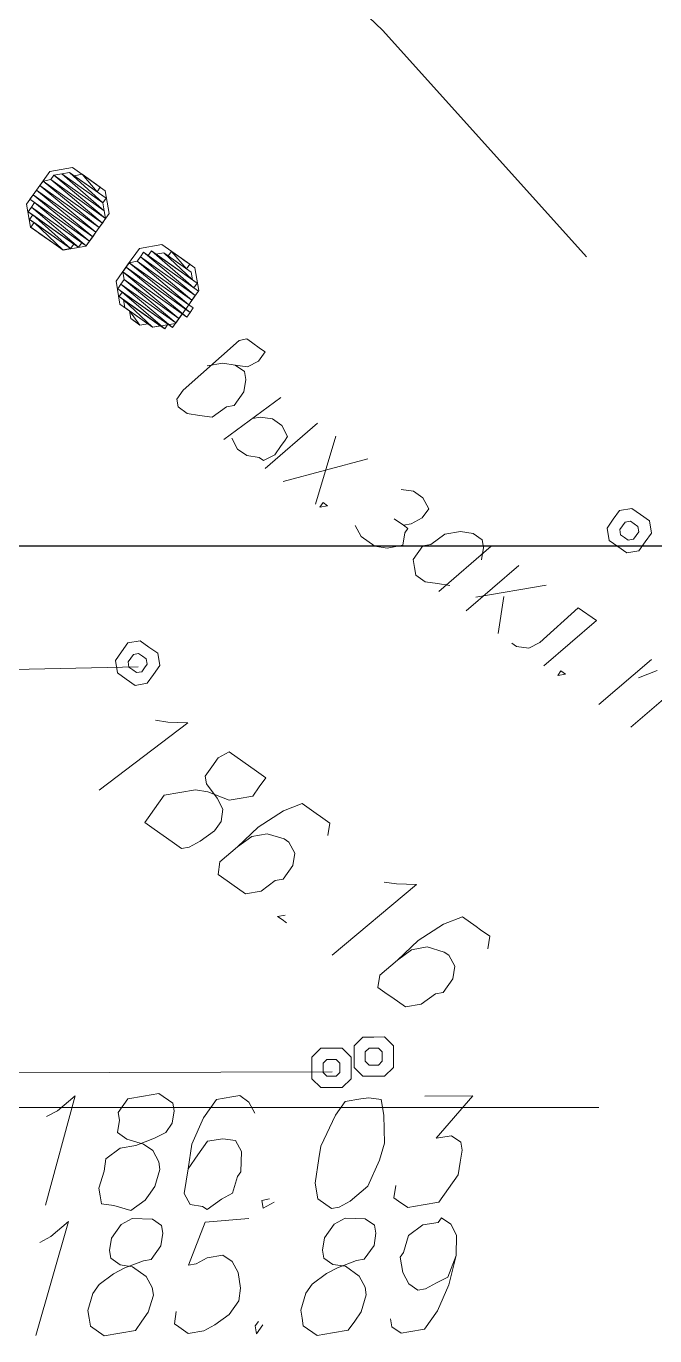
# Model space of a CAD drawing. Header units: millimetres. Extents: x -45570 to 57695, y -24100 to 57483.
# Drawn here: x 26894 to 31951, y -12044 to -1506 of the extents above; entities that cross this region are included whole.
import ezdxf

# ---------------------------------------------------------------- set-up
doc = ezdxf.new("R2010")
doc.units = ezdxf.units.MM
for name, color, linetype, lineweight in [('A-FLOR', 8, 'Continuous', 9), ('НВК_ГП', 8, 'Continuous', 18), ('НВК_граница', 6, 'Continuous', 35), ('НВК_топо', 9, 'Continuous', 9)]:
    doc.layers.add(name, color=color, linetype=linetype, lineweight=lineweight)

# ---------------------------------------------------------------- blocks, each defined once
blk = doc.blocks.new('ТОПО')
at = {"layer": 'НВК_граница'}
blk.add_line((54820, -5688), (23846, -5689), dxfattribs=at)
blk.add_line((54820, -5688), (23846, -5689), dxfattribs=at)
at = {"layer": 'НВК_топо'}
for p, q in [((29763, -1540), (29532, -1321)), ((31401, -3361), (29763, -1540)), ((27091, -2741), (27117, -2704)), ((27117, -2704), (27180, -2693)), ((27522, -2991), (27117, -2704)), ((27522, -2991), (27117, -2704)), ((27117, -2704), (27522, -2991)), ((27117, -2704), (27522, -2991)), ((27522, -2991), (27117, -2704)), ((27522, -2991), (27117, -2704)), ((27117, -2704), (27533, -3053)), ((27117, -2704), (27533, -3053)), ((27180, -2693), (27243, -2683)), ((27511, -2928), (27180, -2693)), ((27511, -2928), (27180, -2693)), ((27180, -2693), (27511, -2928)), ((27180, -2693), (27511, -2928)), ((27511, -2928), (27180, -2693)), ((27511, -2928), (27180, -2693)), ((27180, -2693), (27522, -2991)), ((27180, -2693), (27522, -2991)), ((27501, -2865), (27243, -2683)), ((27243, -2683), (27280, -2709)), ((27537, -2891), (27243, -2683)), ((27243, -2683), (27537, -2891)), ((27537, -2891), (27243, -2683)), ((27243, -2683), (27501, -2865)), ((27537, -2891), (27243, -2683)), ((27243, -2683), (27511, -2928)), ((27243, -2683), (27511, -2928)), ((27280, -2709), (27343, -2698)), ((27464, -2839), (27280, -2709)), ((27464, -2839), (27280, -2709)), ((27280, -2709), (27501, -2865)), ((27280, -2709), (27501, -2865)), ((27453, -2776), (27343, -2698)), ((27343, -2698), (27380, -2724)), ((27490, -2802), (27343, -2698)), ((27343, -2698), (27490, -2802)), ((27490, -2802), (27343, -2698)), ((27343, -2698), (27453, -2776)), ((27490, -2802), (27343, -2698)), ((27343, -2698), (27464, -2839)), ((27343, -2698), (27464, -2839)), ((27416, -2750), (27380, -2724)), ((27380, -2724), (27416, -2750)), ((27416, -2750), (27380, -2724)), ((27380, -2724), (27453, -2776)), ((27380, -2724), (27453, -2776)), ((26951, -2862), (26977, -2825)), ((26977, -2825), (27003, -2789)), ((27455, -3164), (26977, -2825)), ((27455, -3164), (26977, -2825)), ((26977, -2825), (27455, -3164)), ((26977, -2825), (27455, -3164)), ((27455, -3164), (26977, -2825)), ((27455, -3164), (26977, -2825)), ((26977, -2825), (27429, -3201)), ((26977, -2825), (27429, -3201)), ((27003, -2789), (27029, -2752)), ((27481, -3127), (27003, -2789)), ((27481, -3127), (27003, -2789)), ((27003, -2789), (27455, -3164)), ((27003, -2789), (27455, -3164)), ((27029, -2752), (27091, -2741)), ((27507, -3090), (27029, -2752)), ((27507, -3090), (27029, -2752)), ((27029, -2752), (27507, -3090)), ((27029, -2752), (27507, -3090)), ((27507, -3090), (27029, -2752)), ((27507, -3090), (27029, -2752)), ((27029, -2752), (27481, -3127)), ((27029, -2752), (27481, -3127)), ((27533, -3053), (27091, -2741)), ((27533, -3053), (27091, -2741)), ((27091, -2741), (27533, -3053)), ((27091, -2741), (27533, -3053)), ((27533, -3053), (27091, -2741)), ((27533, -3053), (27091, -2741)), ((27091, -2741), (27507, -3090)), ((27091, -2741), (27507, -3090)), ((27453, -2776), (27416, -2750)), ((27453, -2776), (27490, -2802)), ((27464, -2839), (27490, -2802)), ((27501, -2865), (27464, -2839)), ((27490, -2802), (27490, -2802)), ((26924, -2899), (26951, -2862)), ((27403, -3237), (26924, -2899)), ((27403, -3237), (26924, -2899)), ((26924, -2899), (26961, -2925)), ((26924, -2899), (27403, -3237)), ((27403, -3237), (26924, -2899)), ((26935, -2962), (26961, -2925)), ((27429, -3201), (26951, -2862)), ((27429, -3201), (26951, -2862)), ((26951, -2862), (27403, -3237)), ((26951, -2862), (27403, -3237)), ((26961, -2925), (27403, -3237)), ((27403, -3237), (26961, -2925)), ((26961, -2925), (27377, -3274)), ((26961, -2925), (27377, -3274)), ((27501, -2865), (27537, -2891)), ((27511, -2928), (27537, -2891)), ((27522, -2991), (27511, -2928)), ((27537, -2891), (27537, -2891)), ((26909, -2999), (26935, -2962)), ((27314, -3285), (26909, -2999)), ((27314, -3285), (26909, -2999)), ((26909, -2999), (27277, -3259)), ((26909, -2999), (27277, -3259)), ((26946, -3025), (26909, -2999)), ((26920, -3061), (26946, -3025)), ((27377, -3274), (26935, -2962)), ((27340, -3248), (26935, -2962)), ((26935, -2962), (27340, -3248)), ((27340, -3248), (26935, -2962)), ((26935, -2962), (27377, -3274)), ((27340, -3248), (26935, -2962)), ((26935, -2962), (27314, -3285)), ((26935, -2962), (27314, -3285)), ((27277, -3259), (26946, -3025)), ((27277, -3259), (26946, -3025)), ((26946, -3025), (27251, -3296)), ((26946, -3025), (27251, -3296)), ((27507, -3090), (27533, -3053)), ((27533, -3053), (27522, -2991)), ((27251, -3296), (26920, -3061)), ((27251, -3296), (26920, -3061)), ((26920, -3061), (26957, -3087)), ((26920, -3061), (27251, -3296)), ((27251, -3296), (26920, -3061)), ((26931, -3124), (26957, -3087)), ((27188, -3306), (26931, -3124)), ((27188, -3306), (26931, -3124)), ((26931, -3124), (27151, -3280)), ((26931, -3124), (27151, -3280)), ((26968, -3150), (26931, -3124)), ((26957, -3087), (27251, -3296)), ((27251, -3296), (26957, -3087)), ((26957, -3087), (27188, -3306)), ((26957, -3087), (27188, -3306)), ((27151, -3280), (26968, -3150)), ((27151, -3280), (26968, -3150)), ((26968, -3150), (27004, -3176)), ((26968, -3150), (27151, -3280)), ((27151, -3280), (26968, -3150)), ((27455, -3164), (27481, -3127)), ((27481, -3127), (27507, -3090)), ((27004, -3176), (27151, -3280)), ((27115, -3254), (27004, -3176)), ((27004, -3176), (27115, -3254)), ((27115, -3254), (27004, -3176)), ((27004, -3176), (27151, -3280)), ((27041, -3202), (27004, -3176)), ((27004, -3176), (27078, -3228)), ((27004, -3176), (27115, -3254)), ((27078, -3228), (27004, -3176)), ((27078, -3228), (27041, -3202)), ((27041, -3202), (27078, -3228)), ((27078, -3228), (27041, -3202)), ((27078, -3228), (27078, -3228)), ((27115, -3254), (27078, -3228)), ((27115, -3254), (27115, -3254)), ((27151, -3280), (27115, -3254)), ((27251, -3296), (27277, -3259)), ((27277, -3259), (27314, -3285)), ((27314, -3285), (27340, -3248)), ((27340, -3248), (27340, -3248)), ((27377, -3274), (27340, -3248)), ((27377, -3274), (27403, -3237)), ((27403, -3237), (27429, -3201)), ((27429, -3201), (27455, -3164)), ((27151, -3280), (27188, -3306)), ((27188, -3306), (27251, -3296)), ((27786, -3398), (27812, -3361)), ((27812, -3361), (27838, -3324)), ((28253, -3674), (27812, -3361)), ((28253, -3674), (27812, -3361)), ((27812, -3361), (28253, -3674)), ((27812, -3361), (28253, -3674)), ((28253, -3674), (27812, -3361)), ((28253, -3674), (27812, -3361)), ((27812, -3361), (28227, -3710)), ((27812, -3361), (28227, -3710)), ((28280, -3637), (27838, -3324)), ((27838, -3324), (27875, -3350)), ((28280, -3637), (27838, -3324)), ((27838, -3324), (28253, -3674)), ((27838, -3324), (28253, -3674)), ((27875, -3350), (27901, -3314)), ((28243, -3611), (27875, -3350)), ((28243, -3611), (27875, -3350)), ((27875, -3350), (28280, -3637)), ((27875, -3350), (28280, -3637)), ((28269, -3574), (27901, -3314)), ((27901, -3314), (27938, -3340)), ((28269, -3574), (27901, -3314)), ((27901, -3314), (28243, -3611)), ((27901, -3314), (28243, -3611)), ((27938, -3340), (28000, -3329)), ((28232, -3548), (27938, -3340)), ((28232, -3548), (27938, -3340)), ((27938, -3340), (28232, -3548)), ((27938, -3340), (28232, -3548)), ((28232, -3548), (27938, -3340)), ((28232, -3548), (27938, -3340)), ((27938, -3340), (28269, -3574)), ((27938, -3340), (28269, -3574)), ((28221, -3485), (28000, -3329)), ((28000, -3329), (28037, -3355)), ((28221, -3485), (28000, -3329)), ((28000, -3329), (28221, -3485)), ((28000, -3329), (28221, -3485)), ((28221, -3485), (28000, -3329)), ((28221, -3485), (28000, -3329)), ((28000, -3329), (28232, -3548)), ((28000, -3329), (28232, -3548)), ((28037, -3355), (28063, -3318)), ((28184, -3459), (28037, -3355)), ((28184, -3459), (28037, -3355)), ((28037, -3355), (28221, -3485)), ((28037, -3355), (28221, -3485)), ((28210, -3422), (28063, -3318)), ((28063, -3318), (28100, -3344)), ((28210, -3422), (28063, -3318)), ((28063, -3318), (28184, -3459)), ((28063, -3318), (28184, -3459)), ((28174, -3396), (28100, -3344)), ((28100, -3344), (28137, -3370)), ((28174, -3396), (28100, -3344)), ((28100, -3344), (28210, -3422)), ((28100, -3344), (28210, -3422)), ((28137, -3370), (28174, -3396)), ((27671, -3482), (27697, -3446)), ((27697, -3446), (27723, -3409)), ((28212, -3810), (27697, -3446)), ((28212, -3810), (27697, -3446)), ((27697, -3446), (28186, -3847)), ((27697, -3446), (28186, -3847)), ((27723, -3409), (27786, -3398)), ((28201, -3747), (27723, -3409)), ((28238, -3773), (27723, -3409)), ((27723, -3409), (28238, -3773)), ((28238, -3773), (27723, -3409)), ((27723, -3409), (28201, -3747)), ((28238, -3773), (27723, -3409)), ((27723, -3409), (28212, -3810)), ((27723, -3409), (28212, -3810)), ((28227, -3710), (27786, -3398)), ((28227, -3710), (27786, -3398)), ((27786, -3398), (28201, -3747)), ((27786, -3398), (28201, -3747)), ((28210, -3422), (28174, -3396)), ((28184, -3459), (28210, -3422)), ((28221, -3485), (28184, -3459)), ((27630, -3619), (27656, -3582)), ((27656, -3582), (27682, -3545)), ((28097, -3894), (27656, -3582)), ((28097, -3894), (27656, -3582)), ((27656, -3582), (28071, -3931)), ((27656, -3582), (28071, -3931)), ((28186, -3847), (27671, -3482)), ((28149, -3821), (27671, -3482)), ((27671, -3482), (28149, -3821)), ((28149, -3821), (27671, -3482)), ((27671, -3482), (28186, -3847)), ((28149, -3821), (27671, -3482)), ((27671, -3482), (28123, -3858)), ((27671, -3482), (28123, -3858)), ((27682, -3545), (27671, -3482)), ((28123, -3858), (27682, -3545)), ((28123, -3858), (27682, -3545)), ((27682, -3545), (28123, -3858)), ((27682, -3545), (28123, -3858)), ((28123, -3858), (27682, -3545)), ((28123, -3858), (27682, -3545)), ((27682, -3545), (28097, -3894)), ((27682, -3545), (28097, -3894)), ((28232, -3548), (28221, -3485)), ((28269, -3574), (28232, -3548)), ((28243, -3611), (28269, -3574)), ((28071, -3931), (27630, -3619)), ((28071, -3931), (27630, -3619)), ((27630, -3619), (28034, -3905)), ((27630, -3619), (28034, -3905)), ((27667, -3645), (27630, -3619)), ((27641, -3682), (27667, -3645)), ((28008, -3942), (27641, -3682)), ((28008, -3942), (27641, -3682)), ((27641, -3682), (27972, -3916)), ((27641, -3682), (27972, -3916)), ((27677, -3708), (27641, -3682)), ((28034, -3905), (27667, -3645)), ((28034, -3905), (27667, -3645)), ((27667, -3645), (28008, -3942)), ((27667, -3645), (28008, -3942)), ((28227, -3710), (28253, -3674)), ((28280, -3637), (28243, -3611)), ((28253, -3674), (28280, -3637)), ((27972, -3916), (27677, -3708)), ((27972, -3916), (27677, -3708)), ((27677, -3708), (27972, -3916)), ((27677, -3708), (27972, -3916)), ((27972, -3916), (27677, -3708)), ((27972, -3916), (27677, -3708)), ((27677, -3708), (27909, -3927)), ((27677, -3708), (27909, -3927)), ((27688, -3770), (27677, -3708)), ((27909, -3927), (27688, -3770)), ((27909, -3927), (27688, -3770)), ((27688, -3770), (27909, -3927)), ((27688, -3770), (27909, -3927)), ((27909, -3927), (27688, -3770)), ((27909, -3927), (27688, -3770)), ((27688, -3770), (27872, -3901)), ((27688, -3770), (27872, -3901)), ((27725, -3797), (27688, -3770)), ((28201, -3747), (28227, -3710)), ((28201, -3747), (28238, -3773)), ((28212, -3810), (28238, -3773)), ((28238, -3773), (28238, -3773)), ((27872, -3901), (27725, -3797)), ((27872, -3901), (27725, -3797)), ((27725, -3797), (27872, -3901)), ((27725, -3797), (27872, -3901)), ((27872, -3901), (27725, -3797)), ((27725, -3797), (27736, -3859)), ((27809, -3911), (27725, -3797)), ((27725, -3797), (27872, -3901)), ((27809, -3911), (27725, -3797)), ((27736, -3859), (27809, -3911)), ((27736, -3859), (27809, -3911)), ((27772, -3885), (27736, -3859)), ((27809, -3911), (27772, -3885)), ((28071, -3931), (28097, -3894)), ((28097, -3894), (28123, -3858)), ((28123, -3858), (28149, -3821)), ((28149, -3821), (28149, -3821)), ((28186, -3847), (28149, -3821)), ((28186, -3847), (28212, -3810)), ((27872, -3901), (27809, -3911)), ((27872, -3901), (27909, -3927)), ((27909, -3927), (27972, -3916)), ((27972, -3916), (28008, -3942)), ((28008, -3942), (28034, -3905)), ((28034, -3905), (28071, -3931)), ((28606, -4034), (28157, -4434)), ((28669, -4023), (28606, -4034)), ((28706, -4049), (28669, -4023)), ((28779, -4101), (28706, -4049)), ((28816, -4127), (28779, -4101)), ((28675, -4248), (28764, -4201)), ((28764, -4201), (28816, -4127)), ((28350, -4239), (28476, -4218)), ((28476, -4218), (28576, -4233)), ((28576, -4233), (28675, -4248)), ((28649, -4285), (28576, -4233)), ((28660, -4348), (28649, -4285)), ((28645, -4447), (28660, -4348)), ((28157, -4434), (28105, -4507)), ((28105, -4507), (28116, -4570)), ((28943, -4493), (28484, -4831)), ((28567, -4558), (28645, -4447)), ((28116, -4570), (28190, -4622)), ((28190, -4622), (28289, -4638)), ((28389, -4653), (28504, -4568)), ((28504, -4568), (28567, -4558)), ((28289, -4638), (28389, -4653)), ((28714, -4662), (28777, -4651)), ((28777, -4651), (28876, -4666)), ((29238, -4701), (28815, -5065)), ((28876, -4666), (28950, -4718)), ((28950, -4718), (28997, -4807)), ((28594, -4909), (28547, -4820)), ((28971, -4844), (28945, -4881)), ((28997, -4807), (28971, -4844)), ((29385, -4806), (29220, -5351)), ((28668, -4961), (28594, -4909)), ((28945, -4881), (28893, -4954)), ((28767, -4976), (28668, -4961)), ((28804, -5002), (28767, -4976)), ((28893, -4954), (28804, -5002)), ((29642, -4988), (28962, -5169)), ((29911, -5233), (30010, -5248)), ((30010, -5248), (30084, -5300)), ((29283, -5340), (29257, -5377)), ((29257, -5377), (29319, -5366)), ((29319, -5366), (29283, -5340)), ((30084, -5300), (30132, -5389)), ((29928, -5521), (29854, -5469)), ((30079, -5463), (29991, -5510)), ((30132, -5389), (30079, -5463)), ((29588, -5612), (29540, -5523)), ((29939, -5584), (29923, -5683)), ((29991, -5510), (29928, -5521)), ((29928, -5521), (29965, -5547)), ((29965, -5547), (29939, -5584)), ((30263, -5593), (30389, -5571)), ((30389, -5571), (30489, -5587)), ((29698, -5690), (29588, -5612)), ((29798, -5705), (29698, -5690)), ((29923, -5683), (29798, -5705)), ((30008, -5798), (30086, -5688)), ((30086, -5688), (30149, -5677)), ((30149, -5677), (30263, -5593)), ((30489, -5587), (30562, -5639)), ((30562, -5639), (30573, -5701)), ((30636, -5691), (30213, -6054)), ((30573, -5701), (30558, -5801)), ((30018, -5861), (30008, -5798)), ((30029, -5924), (30018, -5861)), ((30857, -5847), (30434, -6210)), ((30103, -5976), (30029, -5924)), ((30202, -5991), (30103, -5976)), ((30302, -6007), (30202, -5991)), ((31077, -6003), (30512, -6100)), ((30737, -6094), (30691, -6393)), ((31335, -6185), (31027, -6464)), ((31482, -6289), (31335, -6185)), ((31059, -6653), (31482, -6289)), ((30839, -6497), (30802, -6471)), ((30938, -6512), (30839, -6497)), ((31027, -6464), (30938, -6512)), ((31924, -6602), (31501, -6965)), ((26506, -6689), (27795, -6662)), ((31196, -6694), (31170, -6731)), ((31170, -6731), (31232, -6720)), ((31232, -6720), (31196, -6694)), ((31819, -6749), (31971, -6691)), ((32040, -6905), (31758, -7147)), ((28195, -7111), (27480, -7654)), ((27933, -7091), (28033, -7106)), ((28033, -7106), (28195, -7111)), ((28527, -7345), (28438, -7393)), ((28637, -7423), (28527, -7345)), ((28386, -7466), (28334, -7540)), ((28438, -7393), (28386, -7466)), ((28747, -7501), (28637, -7423)), ((28334, -7540), (28344, -7603)), ((28821, -7553), (28747, -7501)), ((28769, -7627), (28821, -7553)), ((28004, -7693), (28130, -7672)), ((28130, -7672), (28255, -7650)), ((28255, -7650), (28355, -7666)), ((28344, -7603), (28429, -7718)), ((28355, -7666), (28528, -7733)), ((28717, -7701), (28769, -7627)), ((27926, -7804), (28004, -7693)), ((28429, -7718), (28476, -7806)), ((28528, -7733), (28591, -7722)), ((28591, -7722), (28717, -7701)), ((29115, -7762), (28963, -7820)), ((29226, -7840), (29115, -7762)), ((27848, -7914), (27874, -7877)), ((27874, -7877), (27926, -7804)), ((28476, -7806), (28461, -7906)), ((28963, -7820), (28760, -7952)), ((29262, -7866), (29226, -7840)), ((29336, -7918), (29262, -7866)), ((27922, -7966), (27848, -7914)), ((28069, -8070), (27922, -7966)), ((28409, -7980), (28294, -8064)), ((28461, -7906), (28409, -7980)), ((28760, -7952), (28593, -8110)), ((28833, -8004), (28708, -8025)), ((28970, -8045), (28833, -8004)), ((29321, -8018), (29336, -7918)), ((28142, -8122), (28069, -8070)), ((28205, -8112), (28142, -8122)), ((28294, -8064), (28205, -8112)), ((28593, -8110), (28452, -8231)), ((28708, -8025), (28593, -8110)), ((29007, -8071), (28970, -8045)), ((29054, -8160), (29007, -8071)), ((29039, -8260), (29054, -8160)), ((28452, -8231), (28437, -8331)), ((28961, -8370), (29039, -8260)), ((28437, -8331), (28510, -8383)), ((28510, -8383), (28547, -8409)), ((28547, -8409), (28657, -8487)), ((28783, -8465), (28898, -8381)), ((28898, -8381), (28961, -8370)), ((30035, -8413), (29356, -8981)), ((29773, -8393), (29872, -8408)), ((29872, -8408), (30035, -8413)), ((28657, -8487), (28783, -8465)), ((28978, -8658), (28915, -8669)), ((28915, -8669), (28952, -8695)), ((28952, -8695), (28988, -8721)), ((30251, -8731), (30047, -8863)), ((30403, -8673), (30251, -8731)), ((30513, -8751), (30403, -8673)), ((30550, -8777), (30513, -8751)), ((30624, -8829), (30550, -8777)), ((30608, -8929), (30624, -8829)), ((30047, -8863), (29880, -9021)), ((29995, -8937), (29880, -9021)), ((30121, -8915), (29995, -8937)), ((30257, -8956), (30121, -8915)), ((30294, -8982), (30257, -8956)), ((29880, -9021), (29740, -9142)), ((30342, -9071), (30294, -8982)), ((29740, -9142), (29724, -9242)), ((30326, -9171), (30342, -9071)), ((29724, -9242), (29798, -9294)), ((30248, -9281), (30326, -9171)), ((29798, -9294), (29835, -9320)), ((29835, -9320), (29945, -9398)), ((29945, -9398), (30071, -9376)), ((30071, -9376), (30186, -9292)), ((30186, -9292), (30248, -9281)), ((29355, -9919), (22439, -9939)), ((27287, -10112), (27050, -10993)), ((27146, -10233), (27287, -10112)), ((27837, -10115), (27711, -10136)), ((27962, -10093), (27837, -10115)), ((28073, -10171), (27962, -10093)), ((28612, -10111), (28549, -10122)), ((28686, -10163), (28612, -10111)), ((30100, -10115), (30488, -10113)), ((30488, -10113), (30191, -10455)), ((27711, -10136), (27633, -10246)), ((28084, -10234), (28073, -10171)), ((28424, -10143), (28320, -10291)), ((28549, -10122), (28424, -10143)), ((28733, -10252), (28686, -10163)), ((29461, -10160), (29383, -10270)), ((29587, -10138), (29461, -10160)), ((29650, -10128), (29587, -10138)), ((29749, -10143), (29650, -10128)), ((29771, -10268), (29749, -10143)), ((27057, -10280), (27146, -10233)), ((27644, -10309), (27628, -10409)), ((27633, -10246), (27644, -10309)), ((28068, -10334), (28084, -10234)), ((28320, -10291), (28226, -10501)), ((29383, -10270), (29264, -10517)), ((29777, -10494), (29771, -10268)), ((27628, -10409), (27702, -10461)), ((27927, -10455), (28016, -10407)), ((28016, -10407), (28068, -10334)), ((27535, -10619), (27650, -10535)), ((27650, -10535), (27776, -10513)), ((27702, -10461), (27838, -10502)), ((27776, -10513), (27927, -10455)), ((27838, -10502), (27912, -10554)), ((28226, -10501), (28196, -10700)), ((28352, -10479), (28274, -10589)), ((28477, -10458), (28352, -10479)), ((28577, -10473), (28477, -10458)), ((28625, -10562), (28577, -10473)), ((29264, -10517), (29248, -10617)), ((29736, -10630), (29777, -10494)), ((30191, -10455), (30316, -10434)), ((30316, -10434), (30390, -10486)), ((30390, -10486), (30401, -10549)), ((27520, -10719), (27535, -10619)), ((27912, -10554), (27960, -10643)), ((27960, -10643), (27970, -10706)), ((28274, -10589), (28196, -10700)), ((28620, -10724), (28625, -10562)), ((29248, -10617), (29218, -10816)), ((29642, -10840), (29736, -10630)), ((30401, -10549), (30385, -10648)), ((27479, -10855), (27520, -10719)), ((27970, -10706), (27929, -10842)), ((28196, -10700), (28165, -10899)), ((28594, -10761), (28620, -10724)), ((30370, -10748), (30292, -10858)), ((30385, -10648), (30370, -10748)), ((27929, -10842), (27877, -10916)), ((28553, -10897), (28594, -10761)), ((29218, -10816), (29239, -10941)), ((29501, -10961), (29642, -10840)), ((29852, -10933), (29868, -10834)), ((27489, -10918), (27479, -10855)), ((27500, -10981), (27489, -10918)), ((27851, -10953), (27736, -11037)), ((27877, -10916), (27851, -10953)), ((28165, -10899), (28213, -10988)), ((28349, -11029), (28464, -10945)), ((28464, -10945), (28553, -10897)), ((28852, -10943), (28789, -10954)), ((28789, -10954), (28800, -11017)), ((29239, -10941), (29350, -11020)), ((29889, -10960), (29852, -10933)), ((29963, -11012), (29889, -10960)), ((30292, -10858), (30214, -10969)), ((27600, -10996), (27500, -10981)), ((27736, -11037), (27600, -10996)), ((28213, -10988), (28312, -11003)), ((28312, -11003), (28349, -11029)), ((28800, -11017), (28888, -10969)), ((29350, -11020), (29413, -11009)), ((29413, -11009), (29501, -10961)), ((30088, -10990), (29963, -11012)), ((30214, -10969), (30088, -10990)), ((27233, -11123), (26970, -12041)), ((27093, -11244), (27233, -11123)), ((27658, -11148), (27580, -11258)), ((27747, -11100), (27658, -11148)), ((27909, -11105), (27747, -11100)), ((27983, -11157), (27909, -11105)), ((27994, -11219), (27983, -11157)), ((28334, -11129), (28199, -11475)), ((28685, -11101), (28334, -11129)), ((29371, -11145), (29293, -11256)), ((29460, -11098), (29371, -11145)), ((29622, -11102), (29460, -11098)), ((29696, -11154), (29622, -11102)), ((29707, -11217), (29696, -11154)), ((29969, -11237), (30084, -11152)), ((30084, -11152), (30209, -11131)), ((30209, -11131), (30235, -11094)), ((30235, -11094), (30309, -11146)), ((30309, -11146), (30357, -11235)), ((27004, -11292), (27093, -11244)), ((27580, -11258), (27565, -11358)), ((27978, -11319), (27994, -11219)), ((29293, -11256), (29278, -11355)), ((29692, -11317), (29707, -11217)), ((29928, -11373), (29969, -11237)), ((30357, -11235), (30352, -11398)), ((27565, -11358), (27575, -11420)), ((27900, -11429), (27978, -11319)), ((29278, -11355), (29289, -11418)), ((29613, -11427), (29692, -11317)), ((29902, -11410), (29928, -11373)), ((27575, -11420), (27649, -11472)), ((27649, -11472), (27749, -11488)), ((27686, -11498), (27837, -11440)), ((27837, -11440), (27900, -11429)), ((28199, -11475), (28262, -11464)), ((28262, -11464), (28351, -11417)), ((28351, -11417), (28476, -11395)), ((28476, -11395), (28550, -11447)), ((28550, -11447), (28598, -11536)), ((29289, -11418), (29362, -11470)), ((29362, -11470), (29462, -11485)), ((29399, -11496), (29551, -11438)), ((29462, -11485), (29572, -11563)), ((29551, -11438), (29613, -11427)), ((29923, -11536), (29902, -11410)), ((30352, -11398), (30285, -11571)), ((30352, -11398), (30295, -11634)), ((27482, -11630), (27597, -11546)), ((27597, -11546), (27686, -11498)), ((27749, -11488), (27859, -11566)), ((27859, -11566), (27906, -11655)), ((28598, -11536), (28619, -11662)), ((29195, -11628), (29310, -11544)), ((29310, -11544), (29399, -11496)), ((29572, -11563), (29620, -11652)), ((29971, -11625), (29923, -11536)), ((30285, -11571), (30196, -11618)), ((27430, -11704), (27482, -11630)), ((27906, -11655), (27917, -11717)), ((28619, -11662), (28604, -11762)), ((29143, -11702), (29195, -11628)), ((29620, -11652), (29630, -11715)), ((30044, -11677), (29971, -11625)), ((30107, -11666), (30044, -11677)), ((30196, -11618), (30107, -11666)), ((30295, -11634), (30202, -11844)), ((27389, -11840), (27430, -11704)), ((27917, -11717), (27876, -11854)), ((28604, -11762), (28526, -11872)), ((29102, -11838), (29143, -11702)), ((29630, -11715), (29589, -11852)), ((27399, -11903), (27389, -11840)), ((27410, -11966), (27399, -11903)), ((27876, -11854), (27824, -11927)), ((28086, -11947), (28101, -11848)), ((28526, -11872), (28411, -11956)), ((29113, -11901), (29102, -11838)), ((29123, -11964), (29113, -11901)), ((29589, -11852), (29537, -11925)), ((30202, -11844), (30098, -11991)), ((27520, -12044), (27410, -11966)), ((27772, -12001), (27646, -12023)), ((27824, -11927), (27772, -12001)), ((28123, -11973), (28086, -11947)), ((28196, -12025), (28123, -11973)), ((28322, -12004), (28196, -12025)), ((28411, -11956), (28322, -12004)), ((28762, -11929), (28736, -11965)), ((28736, -11965), (28746, -12028)), ((28746, -12028), (28798, -11955)), ((29234, -12042), (29123, -11964)), ((29485, -11999), (29359, -12020)), ((29537, -11925), (29485, -11999)), ((29836, -11971), (29825, -11908)), ((29910, -12023), (29836, -11971)), ((29972, -12012), (29910, -12023)), ((30098, -11991), (29972, -12012)), ((27646, -12023), (27520, -12044)), ((29359, -12020), (29234, -12042))]:
    blk.add_line(p, q, dxfattribs=at)
for points in [[(27398, -2737), (27266, -2644), (27083, -2675), (26990, -2807)], [(27468, -3145), (27561, -3013), (27530, -2830), (27398, -2737)], [(26990, -2807), (26896, -2939), (26927, -3122), (27060, -3215)], [(27060, -3215), (27192, -3309), (27374, -3277), (27468, -3145)], [(28118, -3357), (27986, -3264), (27804, -3295), (27710, -3427)], [(28188, -3766), (28282, -3634), (28251, -3451), (28118, -3357)], [(27710, -3427), (27617, -3559), (27648, -3742), (27780, -3836)], [(27780, -3836), (27912, -3929), (28095, -3898), (28188, -3766)], [(31617, -5474), (31567, -5545), (31584, -5644), (31655, -5694)], [(31837, -5436), (31766, -5386), (31668, -5403), (31617, -5474)], [(31875, -5656), (31925, -5585), (31908, -5487), (31837, -5436)], [(31691, -5526), (31669, -5557), (31676, -5599), (31707, -5620)], [(31785, -5510), (31755, -5488), (31712, -5496), (31691, -5526)], [(31801, -5604), (31823, -5574), (31816, -5532), (31785, -5510)], [(31655, -5694), (31726, -5744), (31824, -5727), (31875, -5656)], [(31707, -5620), (31737, -5642), (31780, -5635), (31801, -5604)], [(27881, -6502), (27810, -6452), (27711, -6468), (27661, -6540)], [(27919, -6722), (27969, -6651), (27952, -6552), (27881, -6502)], [(27661, -6540), (27611, -6611), (27628, -6709), (27699, -6759)], [(27735, -6592), (27713, -6622), (27720, -6664), (27751, -6686)], [(27829, -6575), (27798, -6554), (27756, -6561), (27735, -6592)], [(27845, -6670), (27867, -6639), (27859, -6597), (27829, -6575)], [(27699, -6759), (27770, -6810), (27868, -6793), (27919, -6722)], [(27751, -6686), (27781, -6707), (27823, -6700), (27845, -6670)], [(29690, -9640), (29603, -9640), (29532, -9710), (29532, -9797)], [(29848, -9797), (29848, -9710), (29777, -9639), (29690, -9640)], [(29350, -9730), (29263, -9730), (29192, -9801), (29192, -9888)], [(29508, -9888), (29508, -9801), (29437, -9730), (29350, -9730)], [(29532, -9797), (29532, -9884), (29603, -9955), (29690, -9955)], [(29690, -9730), (29653, -9730), (29622, -9760), (29622, -9797)], [(29622, -9797), (29622, -9835), (29653, -9865), (29690, -9865)], [(29758, -9797), (29758, -9760), (29727, -9730), (29690, -9730)], [(29690, -9955), (29777, -9955), (29848, -9884), (29848, -9797)], [(29690, -9865), (29727, -9865), (29758, -9835), (29758, -9797)], [(29192, -9888), (29192, -9975), (29263, -10046), (29350, -10046)], [(29350, -9820), (29313, -9820), (29282, -9851), (29282, -9888)], [(29282, -9888), (29282, -9925), (29313, -9955), (29350, -9955)], [(29417, -9888), (29417, -9850), (29387, -9820), (29350, -9820)], [(29350, -10046), (29437, -10046), (29508, -9975), (29508, -9888)], [(29350, -9955), (29387, -9955), (29418, -9925), (29417, -9888)]]:
    blk.add_lwpolyline(points, dxfattribs=at)
blk = doc.blocks.new('ГП01')
at = {"layer": 'A-FLOR'}
blk.add_line((25552, -5535), (33668, -5535), dxfattribs=at)

msp = doc.modelspace()

# ---------------------------------------------------------------- block references
at = {"layer": 'НВК_ГП'}
msp.add_blockref('ГП01', (-2168, -4673), dxfattribs=at)
at = {"layer": 'НВК_топо'}
msp.add_blockref('ТОПО', (0, 0), dxfattribs=at)

doc.saveas('drawing.dxf')
